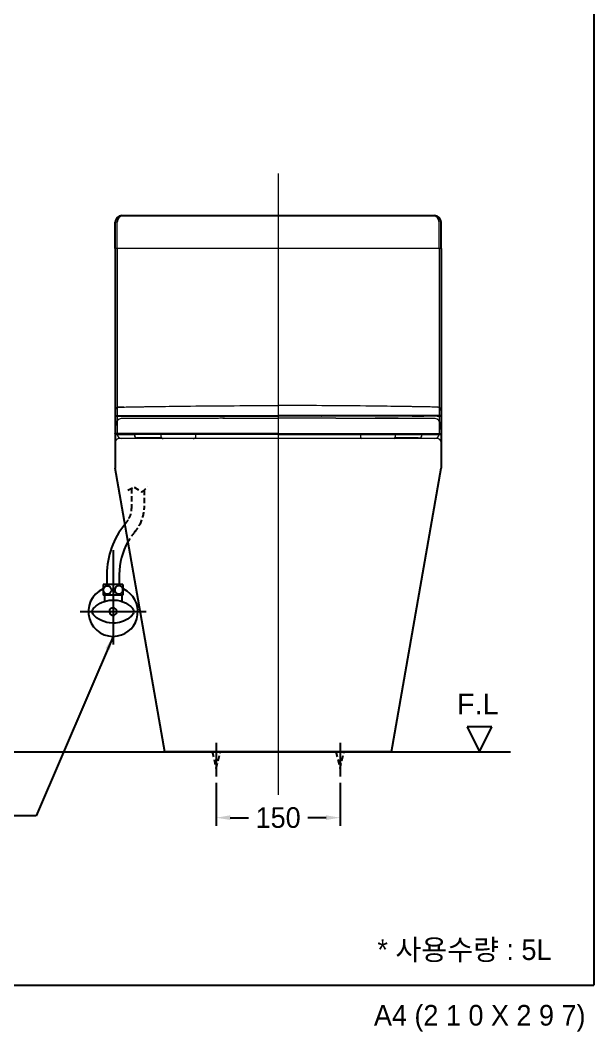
# Model space of a CAD drawing. Header units: millimetres. Extents: x 4840 to 6640, y -3623 to -1026.
# Drawn here: x 5945 to 6640, y -3612 to -2386 of the extents above; entities that cross this region are included whole.
import ezdxf
from ezdxf.enums import TextEntityAlignment as Align
from ezdxf.lldxf.tags import DXFTag

# ---------------------------------------------------------------- set-up
doc = ezdxf.new("R2010")
doc.units = ezdxf.units.MM
doc.linetypes.add('DASHED2', pattern=[9.525, 6.35, -3.175])
for name, color, linetype in [('TEXT', 7, 'Continuous'), ('내부선 및 부속', 4, 'Continuous'), ('도각라인', 255, 'Continuous'), ('외형선', 3, 'Continuous'), ('점선', 6, 'DASHED2'), ('중심선', 1, 'DASHED'), ('치수선', 7, 'Continuous')]:
    doc.layers.add(name, color=color, linetype=linetype)
doc.styles.add('____', font='')
doc.styles.add('타이틀', font='H2GTRM.TTF', dxfattribs={"height": 25})
doc.styles.get('____').set_extended_font_data('굴림')
tags = doc.linetypes.add('DASHDOT', pattern=[70, 31, -13, 13, -13]).pattern_tags.tags
tags[10:11] = [DXFTag(74, 4), DXFTag(75, 0), DXFTag(340, '0'), DXFTag(46, 0.0), DXFTag(50, 0.0), DXFTag(44, 0.0), DXFTag(45, 0.0)]
tags[8:9] = [DXFTag(74, 4), DXFTag(75, 0), DXFTag(340, '0'), DXFTag(46, 0.0), DXFTag(50, 0.0), DXFTag(44, 0.0), DXFTag(45, 0.0)]
tags[6:7] = [DXFTag(74, 4), DXFTag(75, 0), DXFTag(340, '0'), DXFTag(46, 0.0), DXFTag(50, 0.0), DXFTag(44, 0.0), DXFTag(45, 0.0)]
tags[4:5] = [DXFTag(74, 4), DXFTag(75, 0), DXFTag(340, '0'), DXFTag(46, 0.0), DXFTag(50, 0.0), DXFTag(44, 0.0), DXFTag(45, 0.0)]
tags = doc.linetypes.add('DASHED', pattern=[25.72, 12.86, -12.86]).pattern_tags.tags
tags[6:7] = [DXFTag(74, 4), DXFTag(75, 0), DXFTag(340, '0'), DXFTag(46, 0.0), DXFTag(50, 0.0), DXFTag(44, 0.0), DXFTag(45, 0.0)]
tags[4:5] = [DXFTag(74, 4), DXFTag(75, 0), DXFTag(340, '0'), DXFTag(46, 0.0), DXFTag(50, 0.0), DXFTag(44, 0.0), DXFTag(45, 0.0)]
doc.dimstyles.new('MSADIM', dxfattribs={"dimtxt": 33, "dimasz": 17, "dimexe": 10, "dimexo": 7.5, "dimgap": 10, "dimtad": 0, "dimtih": 1, "dimtoh": 1, "dimdec": 0, "dimzin": 1, "dimdsep": 46, "dimtxsty": '____', "dimcen": 11.25, "dimadec": 0, "dimazin": 0, "dimtfac": 1, "dimtdec": 0, "dimtix": 1, "dimtmove": 0, "dimatfit": 3, "dimfxl": 0, "dimtolj": 1, "dimtzin": 1, "dimarcsym": 0})

# ---------------------------------------------------------------- blocks, each defined once
blk = doc.blocks.new('*D14')
at = {"layer": '치수선', "color": 0, "linetype": 'Continuous', "lineweight": -2}
for p, q in [((6182.7, -3310.6), (6182.7, -3362.9)), ((6332.7, -3310.6), (6332.7, -3362.9)), ((6199.7, -3352.9), (6221.8, -3352.9)), ((6315.7, -3352.9), (6293.6, -3352.9))]:
    blk.add_line(p, q, dxfattribs=at)
at = {"layer": '치수선', "color": 0, "linetype": 'Continuous'}
for points in [[(6199.7, -3350), (6199.7, -3355.7), (6182.7, -3352.9)], [(6315.7, -3350), (6315.7, -3355.7), (6332.7, -3352.9)]]:
    blk.add_solid(points, dxfattribs=at)
at = {"layer": '치수선', "color": 0, "linetype": 'Continuous', "insert": (6257.7, -3352.9), "char_height": 25, "attachment_point": 5, "style": '____'}
blk.add_mtext('\\A1;150', dxfattribs=at)

msp = doc.modelspace()

# ---------------------------------------------------------------- linework, layer by layer
at = {"layer": '내부선 및 부속', "lineweight": 18}
for p, q in [((6062.7, -2663.1), (6062.7, -2631.1)), ((6452.7, -2663.1), (6452.7, -2631.1)), ((6455.2, -2663.1), (6060.2, -2663.1)), ((6062.7, -2663.1), (6062.7, -2888.1)), ((6452.7, -2663.1), (6452.7, -2888.1)), ((6060.8, -2866.3), (6063.7, -2866.3)), ((6450.4, -2866.3), (6454.6, -2866.3)), ((6450.2, -2893.1), (6065.2, -2893.1))]:
    msp.add_line(p, q, dxfattribs=at)
at = {"layer": '내부선 및 부속', "lineweight": 18, "extrusion": (0, 1, 0)}
for p, q in [((6083.8, -2888.3), (6083.8, -2890.3)), ((6083.8, -2890.3), (6083.9, -2890.3)), ((6085.8, -2892.3), (6085.9, -2892.3)), ((6090.6, -2892.3), (6085.9, -2892.3)), ((6116.1, -2892.3), (6090.6, -2892.3)), ((6115.7, -2888.3), (6115.7, -2889.1)), ((6115.7, -2889.1), (6115.7, -2891.1)), ((6117.7, -2893.1), (6118.3, -2893.1)), ((6120, -2893.1), (6118.3, -2893.1)), ((6127, -2893.1), (6120, -2893.1)), ((6152.4, -2893.1), (6127, -2893.1)), ((6154.6, -2893.1), (6152.4, -2893.1)), ((6154.6, -2893.1), (6156.1, -2893.1)), ((6158.1, -2889.1), (6158.2, -2888.3)), ((6158.1, -2891.1), (6158.1, -2889.1)), ((6357.3, -2888.3), (6357.3, -2889.1)), ((6357.3, -2889.1), (6357.3, -2891.1)), ((6363.1, -2893.1), (6359.3, -2893.1)), ((6388.5, -2893.1), (6363.1, -2893.1)), ((6391.2, -2893.1), (6388.5, -2893.1)), ((6397.7, -2893.1), (6391.2, -2893.1)), ((6424.9, -2892.3), (6399.3, -2892.3)), ((6399.7, -2889.1), (6399.7, -2888.3)), ((6399.7, -2891.1), (6399.7, -2889.1)), ((6427.3, -2892.3), (6424.9, -2892.3)), ((6427.3, -2892.3), (6429.6, -2892.3)), ((6431.6, -2890.3), (6431.6, -2888.3))]:
    msp.add_line(p, q, dxfattribs=at)
at = {"layer": '내부선 및 부속', "linetype": 'Continuous'}
for p, q in [((6050.2, -3058), (6050.2, -3070.3)), ((6065.2, -3058), (6065.2, -3070.3)), ((6045.7, -3070.3), (6045.7, -3083.3)), ((6052.6, -3070.3), (6045.7, -3070.3)), ((6069.7, -3070.3), (6052.6, -3070.3)), ((6069.7, -3070.3), (6069.7, -3083.3)), ((6054.8, -3083.3), (6045.7, -3083.3)), ((6047.2, -3083.3), (6047.2, -3090.8)), ((6069.7, -3083.3), (6054.8, -3083.3)), ((6068.2, -3083.3), (6068.2, -3090.8))]:
    msp.add_line(p, q, dxfattribs=at)
at = {"layer": '내부선 및 부속', "linetype": 'Continuous', "flags": 128}
for points in [[(6035, -3097.9, -0.17318), (6055.8, -3089.1, -0.17318)], [(6055.8, -3089.1, -0.051077), (6062.7, -3089.4)], [(6062.7, -3089.4, -0.104556), (6075.7, -3094.3)], [(6035, -3108.2, -0.44), (6035, -3097.9)], [(6075.7, -3094.3, -0.044231), (6080.4, -3097.9)], [(6080.4, -3097.9, -0.44), (6080.4, -3108.2)], [(6060.5, -3117, -0.209453), (6035, -3108.2)], [(6079.3, -3109.2, -0.154462), (6060.5, -3117)], [(6080.4, -3108.2, -0.011173), (6079.3, -3109.2, -0.011173)]]:
    msp.add_lwpolyline(points, format="xyb", dxfattribs=at)
at = {"layer": '내부선 및 부속', "linetype": 'Continuous'}
msp.add_circle((6050.8, -3076.9), 5, dxfattribs=at)
at = {"layer": '내부선 및 부속', "lineweight": 18}
for centre, radius, start, end in [((6070.7, -2631.1), 8, 90, 180), ((6444.7, -2631.1), 8, 0, 90), ((6060.8, -2865.3), 1, 172.2128, 269.9722), ((6060.8, -2865.3), 1, 270, 270.0007), ((6454.6, -2865.3), 1, 270, 5.8552), ((6065.2, -2898.1), 5, 90, 180), ((6067.7, -2888.1), 5, 180, 270), ((6085.8, -2890.3), 2, 180, 270), ((6117.7, -2891.1), 2, 180, 270), ((6156.1, -2891.1), 2, 270, 0), ((6359.3, -2891.1), 2, 180, 270), ((6397.7, -2891.1), 2, 270, 0), ((6429.6, -2890.3), 2, 270, 0), ((6447.7, -2888.1), 5, 270, 0), ((6450.2, -2898.1), 5, 0, 90)]:
    msp.add_arc(centre, radius, start, end, dxfattribs=at)
at = {"layer": '내부선 및 부속', "linetype": 'Continuous'}
for centre, radius, start, end in [((6145.2, -3058), 95, 140.2944, 180), ((6145.2, -3058), 80, 150.2167, 180), ((6057.7, -3103.1), 30, 113.5781, 280.4204), ((6064.7, -3076.7), 5, 154.0306, 224.6452), ((6064.7, -3076.7), 5, 224.6452, 154.0306), ((6057.7, -3103.1), 30, 280.4204, 64.6635), ((6057.7, -3103.1), 30, 66.4216, 66.4217), ((6057.7, -3103.1), 30, 64.6635, 66.4217), ((6057.7, -3103.1), 4.5, 93.4359, 285.7539), ((6057.7, -3103.1), 4.5, 285.7539, 90)]:
    msp.add_arc(centre, radius, start, end, dxfattribs=at)
at = {"layer": '내부선 및 부속', "lineweight": 18}
for centre, major_axis, ratio, start_param, end_param in [((6064, -2858.7), (-0.02, -3.5), 0.999538, 3.165475, 4.63095), ((6451.4, -2858.7), (0.02, -3.5), 0.999538, 1.652235, 3.11771), ((6068.9, -2876.8), (-0.09, 8), 0.999503, 0.16819, 1.472275), ((6446.5, -2876.8), (0.09, 8), 0.999503, 4.81091, 6.114996), ((6061, -2887.3), (0, -1), 0.999524, 4.625122, 6.283185), ((6452.2, -2886.8), (0, 1.5), 0.999526, 2.823752, 3.141593), ((6454.5, -2887.3), (0, -1), 0.999524, 0, 1.658063)]:
    msp.add_ellipse(centre, major_axis=major_axis, ratio=ratio, start_param=start_param, end_param=end_param, dxfattribs=at)
for points, degree in [([(6064, -2855.2), (6063.9, -2855.2), (6064.3, -2855.2), (6066.4, -2855.2), (6069.7, -2855.1), (6073.5, -2855), (6077.6, -2854.9), (6081.7, -2854.9), (6085.7, -2854.8), (6089.6, -2854.7), (6093.8, -2854.7), (6097.1, -2854.6), (6098.8, -2854.6)], 3), ([(6070.6, -2855.1), (6067.1, -2855.2), (6064.3, -2855.2)], 2), ([(6098.8, -2854.6), (6104.8, -2854.5), (6116.7, -2854.3), (6134.3, -2854.1), (6145.8, -2853.9), (6151.5, -2853.9)], 3), ([(6151.5, -2853.9), (6186.9, -2853.5), (6222.3, -2853.3), (6257.7, -2853.3)], 3), ([(6151.5, -2853.9), (6151.5, -2853.9), (6151.5, -2853.9), (6151.5, -2853.9)], 3), ([(6363.9, -2853.9), (6328.5, -2853.5), (6293.1, -2853.3), (6257.7, -2853.3)], 3), ([(6416.6, -2854.6), (6410.6, -2854.5), (6398.7, -2854.3), (6381.1, -2854.1), (6369.6, -2853.9), (6363.9, -2853.9)], 3), ([(6363.9, -2853.9), (6363.9, -2853.9), (6363.9, -2853.9), (6363.9, -2853.9)], 3), ([(6451.5, -2855.2), (6451.6, -2855.2), (6451.2, -2855.2), (6449, -2855.2), (6445.8, -2855.1), (6441.9, -2855), (6437.8, -2854.9), (6433.7, -2854.9), (6429.7, -2854.8), (6425.9, -2854.7), (6421.7, -2854.7), (6418.4, -2854.6), (6416.6, -2854.6)], 3), ([(6451.1, -2855.2), (6448.3, -2855.2), (6444.8, -2855.1)], 2), ([(6060.5, -2858.4), (6060.4, -2859.5), (6060.2, -2861.8), (6059.9, -2864.1), (6059.8, -2865.2)], 3), ([(6173.9, -2868.9), (6172.7, -2868.9), (6171.5, -2868.9), (6170.4, -2868.9)], 3), ([(6251.4, -2866.2), (6257.7, -2866.2)], 1), ([(6420.7, -2865.4), (6420.7, -2865.2)], 1), ([(6454.9, -2858.4), (6455, -2859.5), (6455.3, -2861.8), (6455.5, -2864.1), (6455.6, -2865.2)], 3), ([(6061, -2876), (6060, -2887.2)], 1), ([(6060, -2887.2), (6060.1, -2885.4), (6060.4, -2881.8), (6060.8, -2878), (6061, -2876.1)], 3), ([(6061, -2876.1), (6061, -2876.1), (6061, -2876.1), (6061, -2876.1)], 3), ([(6455.5, -2887.2), (6454.5, -2876)], 1), ([(6454.5, -2876.1), (6454.5, -2876.1), (6454.5, -2876.1), (6454.5, -2876.1)], 3), ([(6455.5, -2887.2), (6455.3, -2885.4), (6455, -2881.8), (6454.6, -2878), (6454.5, -2876.1)], 3), ([(6060.5, -2888.2), (6060.5, -2888.2), (6060.5, -2888.2)], 2), ([(6148.3, -2893.1), (6148.3, -2893.1), (6148.3, -2893.1), (6148.3, -2893.1)], 3), ([(6257.7, -2888.3), (6263.5, -2888.3), (6275, -2888.3), (6292.8, -2888.3), (6310.5, -2888.3), (6326.7, -2888.3), (6340.4, -2888.3), (6351.8, -2888.3), (6361.3, -2888.3), (6369.6, -2888.3), (6377.5, -2888.3), (6385.7, -2888.3), (6394.4, -2888.3), (6402.9, -2888.3), (6410.2, -2888.3), (6416.1, -2888.3), (6420.9, -2888.3), (6424.8, -2888.3), (6427.9, -2888.3), (6430.3, -2888.3), (6432.3, -2888.3), (6433.9, -2888.3), (6435.3, -2888.3), (6436.6, -2888.3), (6437.8, -2888.3), (6439, -2888.3), (6440.1, -2888.3), (6441.2, -2888.3), (6442.3, -2888.3), (6443.5, -2888.3), (6444.7, -2888.3), (6445.9, -2888.3), (6447.3, -2888.3), (6448.6, -2888.3), (6449.9, -2888.3), (6451.3, -2888.3), (6452.5, -2888.3), (6453.6, -2888.3), (6454.2, -2888.3), (6454.5, -2888.3)], 3), ([(6367.2, -2893.1), (6367.2, -2893.1), (6367.2, -2893.1), (6367.2, -2893.1)], 3), ([(6449.4, -2888.2), (6451.1, -2888.3), (6451.8, -2888.3)], 2), ([(6454.9, -2888.2), (6454.9, -2888.2), (6454.9, -2888.2)], 2)]:
    msp.add_open_spline(points, degree=degree, dxfattribs=at)
for points, degree, knots in [([(6451.2, -2855.2), (6451.2, -2855.2), (6451.2, -2855.2), (6451.3, -2855.2), (6451.3, -2855.2), (6451.4, -2855.2), (6451.4, -2855.2), (6451.4, -2855.2), (6451.5, -2855.2), (6451.5, -2855.2)], 3, [0, 0, 0, 0, 0.054447, 0.21043, 0.367056, 0.524325, 0.682238, 0.840796, 1, 1, 1, 1]), ([(6059.8, -2865.2), (6060.4, -2865.2), (6062.5, -2865.2), (6067.2, -2865.2), (6072.2, -2865.2), (6076.6, -2865.2), (6080.9, -2865.2), (6085.9, -2865.2), (6092.6, -2865.2), (6106.4, -2865.2), (6127.6, -2865.2), (6162.8, -2865.2), (6194.5, -2865.2), (6228.9, -2865.2), (6248.2, -2865.2), (6257.7, -2865.2)], 3, [0, 0, 0, 0, 0.126507, 0.249383, 0.325018, 0.394834, 0.445255, 0.491797, 0.538628, 0.581857, 0.717033, 0.7871, 0.890283, 0.947336, 1, 1, 1, 1]), ([(6063.7, -2866.3), (6064.2, -2866.3), (6065.2, -2866.3), (6066.9, -2866.3), (6068.7, -2866.3), (6070.5, -2866.3), (6072.2, -2866.3), (6073.8, -2866.3), (6075.4, -2866.3), (6076.8, -2866.3), (6078.3, -2866.3), (6079.6, -2866.3), (6080.9, -2866.3), (6082.2, -2866.3), (6083.4, -2866.3), (6084.8, -2866.3), (6086.3, -2866.3), (6087.9, -2866.3), (6089.7, -2866.3), (6091.6, -2866.3), (6093.7, -2866.3), (6096, -2866.3), (6098.6, -2866.3), (6101.7, -2866.3), (6105.5, -2866.3), (6110.2, -2866.3), (6115.9, -2866.3), (6122.4, -2866.3), (6129.2, -2866.3), (6136.4, -2866.3), (6144.7, -2866.3), (6154.6, -2866.3), (6166.3, -2866.3), (6178.7, -2866.3), (6191.1, -2866.3), (6202.8, -2866.3), (6213.8, -2866.3), (6224, -2866.3), (6233.5, -2866.3), (6242.2, -2866.3), (6250.1, -2866.3), (6255.2, -2866.3), (6257.7, -2866.3)], 3, [0, 0, 0, 0, 0.021494, 0.046584, 0.071674, 0.096764, 0.121854, 0.146944, 0.172034, 0.197123, 0.222213, 0.247303, 0.272393, 0.297483, 0.322573, 0.347663, 0.372753, 0.397843, 0.422932, 0.448022, 0.473112, 0.498202, 0.523292, 0.548382, 0.573472, 0.598562, 0.623652, 0.648742, 0.673831, 0.698921, 0.724011, 0.749101, 0.774191, 0.799281, 0.824371, 0.849461, 0.874551, 0.89964, 0.92473, 0.94982, 0.97491, 1, 1, 1, 1]), ([(6192.6, -2868.7), (6190.7, -2868.7), (6186.8, -2868.8), (6180.9, -2868.8), (6174.8, -2868.9), (6168.5, -2868.9), (6162.2, -2869), (6155.2, -2869), (6147.7, -2869), (6140, -2869), (6132.9, -2869), (6125.2, -2869), (6117.2, -2869), (6109.2, -2869), (6102.3, -2869), (6096.5, -2869), (6091.8, -2869), (6088.2, -2869), (6085.3, -2869), (6083.2, -2869), (6081.8, -2869), (6080.9, -2868.9), (6080.1, -2868.9), (6079.3, -2868.9), (6078.5, -2868.9), (6077.8, -2868.9), (6076.9, -2868.9), (6076, -2868.9), (6075, -2868.9), (6074, -2868.9), (6072.9, -2868.9), (6071.8, -2868.9), (6070.8, -2868.9), (6069.8, -2868.9), (6068.9, -2868.9), (6068.1, -2868.9), (6067.7, -2868.9), (6067.5, -2868.9)], 3, [0, 0, 0, 0, 0.014776, 0.031205, 0.049289, 0.069024, 0.090011, 0.110779, 0.141255, 0.17092, 0.199765, 0.227787, 0.271717, 0.315237, 0.35835, 0.401109, 0.44381, 0.488478, 0.533143, 0.576346, 0.592728, 0.608776, 0.62449, 0.639869, 0.654915, 0.670479, 0.688568, 0.709266, 0.732572, 0.758486, 0.787007, 0.818136, 0.849874, 0.883929, 0.920302, 0.958991, 1, 1, 1, 1]), ([(6190.6, -2868.7), (6191.2, -2868.7), (6193, -2868.7), (6195.9, -2868.7), (6199.5, -2868.7), (6203.9, -2868.7), (6208.9, -2868.7), (6214.6, -2868.7), (6220.1, -2868.7), (6225.2, -2868.7), (6230, -2868.6), (6234.6, -2868.6), (6239.1, -2868.6), (6242.8, -2868.6), (6245.7, -2868.6), (6247.7, -2868.6), (6249.4, -2868.6), (6250.6, -2868.6), (6251.4, -2868.6), (6251.7, -2868.6), (6252, -2868.6), (6252.3, -2868.6), (6252.6, -2868.6), (6253, -2868.6), (6253.3, -2868.6), (6253.6, -2868.6), (6253.9, -2868.6), (6254.2, -2868.6), (6254.6, -2868.6), (6254.9, -2868.6), (6255.2, -2868.6), (6255.5, -2868.6), (6255.8, -2868.6), (6256.1, -2868.6), (6256.5, -2868.6), (6256.8, -2868.6), (6257.1, -2868.6), (6257.4, -2868.6), (6257.6, -2868.6), (6257.7, -2868.6)], 3, [0, 0, 0, 0, 0.031877, 0.08839, 0.14715, 0.208137, 0.298281, 0.384634, 0.467128, 0.545717, 0.61198, 0.676846, 0.740306, 0.80235, 0.833514, 0.861364, 0.885918, 0.907189, 0.911666, 0.916137, 0.920602, 0.925062, 0.929516, 0.933964, 0.938406, 0.942843, 0.947274, 0.9517, 0.95612, 0.960534, 0.964942, 0.969345, 0.973741, 0.978132, 0.982517, 0.986897, 0.99127, 0.995638, 1, 1, 1, 1]), ([(6310.7, -2865.2), (6308.7, -2865.2), (6306.6, -2865.2), (6302.4, -2865.2), (6300.3, -2865.2), (6296, -2865.2), (6293.8, -2865.2), (6289.4, -2865.2), (6287.2, -2865.2), (6282.8, -2865.2), (6280.5, -2865.2), (6276, -2865.2), (6273.7, -2865.2), (6270.3, -2865.2), (6269.2, -2865.2), (6266.9, -2865.2), (6264.6, -2865.2), (6262.3, -2865.2), (6260, -2865.2), (6258.9, -2865.2), (6257.7, -2865.2)], 3, [0, 0, 0, 0, 0.125, 0.125, 0.25, 0.25, 0.375, 0.375, 0.5, 0.5, 0.625, 0.625, 0.75, 0.75, 0.8125, 0.8125, 0.875, 0.9375, 0.9375, 1, 1, 1, 1]), ([(6310.2, -2866.3), (6306.4, -2866.3), (6302.3, -2866.3), (6298.5, -2866.3), (6294.8, -2866.3), (6287.9, -2866.3), (6281, -2866.3), (6269.4, -2866.3), (6257.7, -2866.3)], 2, [0, 0, 0, 0.125, 0.125, 0.25, 0.25, 0.5, 0.5, 1, 1, 1]), ([(6443.8, -2868.8), (6443.6, -2868.8), (6443.5, -2868.8), (6442.6, -2868.8), (6441.8, -2868.8), (6440.5, -2868.8), (6440, -2868.8), (6439.3, -2868.8), (6439, -2868.8), (6438.5, -2868.8), (6438.2, -2868.8), (6437.4, -2868.8), (6436.9, -2868.8), (6435.7, -2868.8), (6435.2, -2868.8), (6433.9, -2868.8), (6433.3, -2868.8), (6432.3, -2868.8), (6431.9, -2868.8), (6431.2, -2868.9), (6430.9, -2868.9), (6430.4, -2868.9), (6430.2, -2868.9), (6429.8, -2868.9), (6429.6, -2868.9), (6429.3, -2868.9), (6429.1, -2868.9), (6428.7, -2868.9), (6428.5, -2868.9), (6427.9, -2868.9), (6427.5, -2868.9), (6426.7, -2868.9), (6426.2, -2868.9), (6425.3, -2868.9), (6424.9, -2868.9), (6423.9, -2868.9), (6423.4, -2868.9), (6422.3, -2868.9), (6421.7, -2868.9), (6420.8, -2868.9), (6420.5, -2868.9), (6419.9, -2868.9), (6419.5, -2868.9), (6418.5, -2868.9), (6417.8, -2868.9), (6416.3, -2868.9), (6415.5, -2868.9), (6413.1, -2868.9), (6411.4, -2868.9), (6408.6, -2869), (6407.6, -2869), (6405.6, -2869), (6404.6, -2869), (6402.5, -2869), (6401.4, -2869), (6399.1, -2869), (6398, -2869), (6394.5, -2868.9), (6392, -2868.9), (6388.1, -2868.9), (6386.7, -2868.9), (6384, -2868.9), (6382.6, -2868.9), (6379.8, -2868.9), (6378.3, -2868.9), (6375.4, -2868.9), (6372.3, -2868.9), (6367.6, -2868.9), (6362.7, -2868.9), (6359.3, -2868.9), (6355.9, -2868.8), (6354.1, -2868.8), (6350.6, -2868.8), (6348.7, -2868.8), (6346, -2868.8), (6345, -2868.8), (6343.1, -2868.8), (6340.3, -2868.8), (6336.4, -2868.8), (6333.3, -2868.8), (6331.3, -2868.8), (6328.2, -2868.8), (6325.1, -2868.7), (6321.9, -2868.7), (6320.8, -2868.7), (6318.6, -2868.7), (6315.3, -2868.7), (6311.9, -2868.7), (6307.4, -2868.7), (6305, -2868.7), (6301.5, -2868.7), (6300.3, -2868.7), (6297.9, -2868.7), (6295.5, -2868.7), (6293.1, -2868.7), (6290.7, -2868.7), (6289.4, -2868.7), (6285.7, -2868.6), (6283.2, -2868.6), (6278.2, -2868.6), (6275.7, -2868.6), (6271.9, -2868.6), (6270.6, -2868.6), (6268, -2868.6), (6266.7, -2868.6), (6264.2, -2868.6), (6262.9, -2868.6), (6260.3, -2868.6), (6259, -2868.6), (6257.7, -2868.6)], 3, [0, 0, 0, 0, 0.015454, 0.015454, 0.085779, 0.085779, 0.120941, 0.120941, 0.138522, 0.138522, 0.156103, 0.156103, 0.191266, 0.191266, 0.226428, 0.226428, 0.26159, 0.26159, 0.279172, 0.279172, 0.296753, 0.296753, 0.305543, 0.305543, 0.314334, 0.314334, 0.323125, 0.323125, 0.331915, 0.331915, 0.349496, 0.349496, 0.367077, 0.367077, 0.384659, 0.384659, 0.40224, 0.40224, 0.419821, 0.419821, 0.428612, 0.428612, 0.437402, 0.437402, 0.454983, 0.454983, 0.472565, 0.472565, 0.507727, 0.507727, 0.525308, 0.525308, 0.542889, 0.542889, 0.56047, 0.56047, 0.578052, 0.578052, 0.613214, 0.613214, 0.630795, 0.630795, 0.648376, 0.648376, 0.665958, 0.665958, 0.683539, 0.70112, 0.718701, 0.736282, 0.736282, 0.753863, 0.753863, 0.771445, 0.771445, 0.780235, 0.780235, 0.789026, 0.806607, 0.815398, 0.815398, 0.824188, 0.841769, 0.841769, 0.85056, 0.85056, 0.859351, 0.876932, 0.876932, 0.894513, 0.894513, 0.903304, 0.903304, 0.912094, 0.920885, 0.920885, 0.929675, 0.929675, 0.947256, 0.947256, 0.964838, 0.964838, 0.973628, 0.973628, 0.982419, 0.982419, 0.991209, 0.991209, 1, 1, 1, 1]), ([(6310.2, -2866.3), (6310.2, -2866.3), (6310.2, -2866.3), (6310.3, -2866.3), (6310.3, -2866.2), (6310.4, -2866.2), (6310.4, -2866.2), (6310.5, -2866.1), (6310.5, -2866.1), (6310.5, -2866), (6310.6, -2865.9), (6310.6, -2865.8), (6310.6, -2865.8), (6310.6, -2865.7), (6310.7, -2865.6), (6310.7, -2865.5), (6310.7, -2865.5), (6310.7, -2865.4)], 3, [0, 0, 0, 0, 0.125, 0.125, 0.25, 0.25, 0.375, 0.375, 0.5, 0.5, 0.625, 0.625, 0.75, 0.75, 0.875, 0.875, 1, 1, 1, 1]), ([(6419.8, -2866.3), (6402.6, -2866.3), (6379.3, -2866.3), (6370.4, -2866.3), (6355.7, -2866.3), (6346.2, -2866.3), (6335.7, -2866.3), (6324.5, -2866.3), (6310.2, -2866.3)], 2, [0, 0, 0, 0.5, 0.5, 0.75, 0.75, 0.875, 0.875, 1, 1, 1]), ([(6310.7, -2865.2), (6317.6, -2865.2), (6341.1, -2865.2), (6364.2, -2865.2), (6379.2, -2865.2), (6395.3, -2865.2), (6408.5, -2865.2), (6416.6, -2865.2), (6420.7, -2865.2)], 3, [0, 0, 0, 0, 0.065448, 0.254839, 0.443982, 0.580845, 0.764115, 1, 1, 1, 1]), ([(6310.7, -2865.2), (6310.7, -2865.2), (6310.7, -2865.2), (6310.7, -2865.2), (6310.8, -2865.2), (6310.8, -2865.2), (6310.8, -2865.2), (6310.8, -2865.2), (6310.8, -2865.2), (6310.8, -2865.2), (6310.9, -2865.3), (6310.9, -2865.3), (6310.9, -2865.3), (6310.9, -2865.3), (6310.9, -2865.3), (6310.9, -2865.3), (6310.9, -2865.3), (6310.9, -2865.3), (6310.9, -2865.3), (6310.9, -2865.3), (6310.9, -2865.3), (6310.9, -2865.3), (6310.9, -2865.3), (6310.9, -2865.3), (6310.9, -2865.3), (6310.8, -2865.4), (6310.8, -2865.4), (6310.8, -2865.4), (6310.8, -2865.4), (6310.8, -2865.4), (6310.8, -2865.4), (6310.8, -2865.4), (6310.8, -2865.4), (6310.8, -2865.4), (6310.8, -2865.4), (6310.7, -2865.4), (6310.7, -2865.4), (6310.7, -2865.4), (6310.7, -2865.4), (6310.7, -2865.4)], 3, [0, 0, 0, 0, 0.024677, 0.057406, 0.098185, 0.147013, 0.203884, 0.268795, 0.295694, 0.320135, 0.342169, 0.361864, 0.379316, 0.394663, 0.418096, 0.440565, 0.464168, 0.490734, 0.513485, 0.535592, 0.557893, 0.581204, 0.606244, 0.614645, 0.625583, 0.639093, 0.655195, 0.6739, 0.695214, 0.719144, 0.745693, 0.768592, 0.797991, 0.833898, 0.876317, 0.916075, 0.949937, 0.977908, 1, 1, 1, 1]), ([(6420.7, -2865.4), (6419.5, -2865.4), (6418.3, -2865.4), (6415.8, -2865.4), (6414.4, -2865.4), (6412.4, -2865.4), (6411.7, -2865.4), (6410.3, -2865.4), (6409.5, -2865.4), (6408.1, -2865.4), (6407.3, -2865.4), (6405.8, -2865.4), (6405, -2865.4), (6403.4, -2865.4), (6402.6, -2865.4), (6400.9, -2865.4), (6400.1, -2865.4), (6398.4, -2865.4), (6397.5, -2865.4), (6396.1, -2865.4), (6395.7, -2865.4), (6394.7, -2865.4), (6394.3, -2865.4), (6392.9, -2865.4), (6391.9, -2865.4), (6390.4, -2865.4), (6389.9, -2865.4), (6388.9, -2865.4), (6388.4, -2865.4), (6387.3, -2865.4), (6386.8, -2865.4), (6385.8, -2865.4), (6385.2, -2865.4), (6384.2, -2865.4), (6383.6, -2865.4), (6382.5, -2865.4), (6382, -2865.4), (6380.8, -2865.4), (6380.3, -2865.4), (6379.1, -2865.4), (6378.5, -2865.4), (6377.3, -2865.4), (6376.7, -2865.4), (6375.5, -2865.4), (6374.9, -2865.4), (6373.7, -2865.4), (6373, -2865.4), (6371.8, -2865.4), (6371.1, -2865.4), (6369.8, -2865.4), (6369.1, -2865.4), (6367.8, -2865.4), (6367.2, -2865.4), (6365.8, -2865.4), (6365.1, -2865.4), (6363.8, -2865.4), (6363.1, -2865.4), (6361.7, -2865.4), (6361, -2865.4), (6359.6, -2865.4), (6359, -2865.4), (6357.6, -2865.4), (6356.9, -2865.4), (6355.4, -2865.4), (6354.7, -2865.4), (6352.6, -2865.4), (6351.1, -2865.4), (6348.1, -2865.4), (6346.6, -2865.4), (6343.6, -2865.4), (6342, -2865.4), (6338.9, -2865.4), (6337.3, -2865.4), (6334.1, -2865.4), (6332.5, -2865.4), (6329.3, -2865.4), (6327.6, -2865.4), (6324.3, -2865.4), (6322.6, -2865.4), (6317.6, -2865.4), (6314.2, -2865.4), (6310.7, -2865.4)], 3, [0, 0, 0, 0, 0.0625, 0.0625, 0.125, 0.125, 0.15625, 0.15625, 0.1875, 0.1875, 0.21875, 0.21875, 0.25, 0.25, 0.28125, 0.28125, 0.3125, 0.3125, 0.34375, 0.34375, 0.359375, 0.359375, 0.375, 0.375, 0.40625, 0.40625, 0.421875, 0.421875, 0.4375, 0.4375, 0.453125, 0.453125, 0.46875, 0.46875, 0.484375, 0.484375, 0.5, 0.5, 0.515625, 0.515625, 0.53125, 0.53125, 0.546875, 0.546875, 0.5625, 0.5625, 0.578125, 0.578125, 0.59375, 0.59375, 0.609375, 0.609375, 0.625, 0.625, 0.640625, 0.640625, 0.65625, 0.65625, 0.671875, 0.671875, 0.6875, 0.6875, 0.703125, 0.703125, 0.71875, 0.71875, 0.75, 0.75, 0.78125, 0.78125, 0.8125, 0.8125, 0.84375, 0.84375, 0.875, 0.875, 0.90625, 0.90625, 0.9375, 0.9375, 1, 1, 1, 1]), ([(6447.9, -2868.9), (6447.7, -2868.9), (6447.3, -2868.9), (6446.5, -2868.9), (6445.6, -2868.9), (6444.7, -2868.9), (6443.7, -2868.9), (6442.8, -2868.9), (6441.9, -2868.9), (6441.1, -2868.9), (6440.4, -2868.9), (6439.7, -2868.9), (6439, -2868.9), (6438.2, -2868.9), (6436.9, -2868.9), (6435.1, -2868.9), (6432.5, -2869), (6429.6, -2869), (6426.6, -2869), (6423.1, -2869), (6419.2, -2869), (6414.5, -2869), (6409, -2869), (6402.8, -2869), (6396.3, -2869), (6389.7, -2869), (6383.1, -2869), (6375.9, -2869), (6368.9, -2869), (6362.2, -2869), (6355.7, -2868.9), (6348.6, -2868.9), (6340.8, -2868.8), (6332.2, -2868.8), (6326, -2868.8), (6322.8, -2868.7)], 3, [0, 0, 0, 0, 0.041581, 0.080249, 0.116007, 0.148854, 0.17879, 0.205815, 0.229928, 0.249474, 0.266724, 0.283542, 0.300488, 0.317562, 0.334762, 0.381461, 0.428943, 0.476528, 0.524066, 0.560043, 0.596, 0.63197, 0.667953, 0.703972, 0.740758, 0.769071, 0.798003, 0.827555, 0.857768, 0.878879, 0.90105, 0.924269, 0.948518, 0.973771, 1, 1, 1, 1]), ([(6350.3, -2868.8), (6350.3, -2868.8), (6350.3, -2868.8), (6350.3, -2868.8), (6350.3, -2868.8), (6350.3, -2868.8), (6350.3, -2868.9), (6350.3, -2868.9), (6350.3, -2868.9), (6350.3, -2868.9), (6350.3, -2868.9), (6350.3, -2868.9), (6350.3, -2868.9), (6350.3, -2868.9), (6350.3, -2868.9), (6350.3, -2868.9), (6350.3, -2868.9)], 3, [0, 0, 0, 0, 0.037157, 0.11485, 0.192465, 0.270002, 0.34746, 0.424836, 0.502131, 0.579344, 0.656472, 0.733516, 0.810474, 0.887346, 0.96413, 1, 1, 1, 1]), ([(6443.7, -2868.8), (6443.5, -2868.8), (6443, -2868.8), (6442.2, -2868.8), (6441.5, -2868.8), (6440.8, -2868.8), (6440.1, -2868.8), (6439.5, -2868.8), (6438.6, -2868.8), (6437.6, -2868.8), (6436.5, -2868.8), (6435.4, -2868.8), (6434.2, -2868.8), (6432.8, -2868.8), (6431.2, -2868.8), (6429.4, -2868.8), (6427.6, -2868.8), (6425.3, -2868.8), (6422.5, -2868.8), (6419.5, -2868.8), (6416.1, -2868.8), (6412.5, -2868.8), (6408.8, -2868.8), (6404.9, -2868.8), (6401.2, -2868.7), (6397.3, -2868.7), (6393.6, -2868.7), (6389.6, -2868.7), (6385.4, -2868.7), (6380.5, -2868.7), (6375, -2868.8), (6368.9, -2868.8), (6362.4, -2868.8), (6357.1, -2868.8), (6354, -2868.8), (6353.1, -2868.8)], 3, [0, 0, 0, 0, 0.009556, 0.017063, 0.023622, 0.029653, 0.035672, 0.042184, 0.04958, 0.067943, 0.091938, 0.133379, 0.177696, 0.217352, 0.252589, 0.283773, 0.311226, 0.336474, 0.3631, 0.396933, 0.427703, 0.463493, 0.499582, 0.531757, 0.56776, 0.599753, 0.633514, 0.669611, 0.708297, 0.749511, 0.802092, 0.857613, 0.915812, 0.975079, 1, 1, 1, 1]), ([(6420.7, -2865.4), (6420.7, -2865.5), (6420.7, -2865.5), (6420.7, -2865.6), (6420.7, -2865.7), (6420.6, -2865.8), (6420.6, -2865.8), (6420.5, -2865.9), (6420.5, -2866), (6420.4, -2866.1), (6420.3, -2866.1), (6420.2, -2866.2), (6420.2, -2866.2), (6420.1, -2866.2), (6420, -2866.3), (6419.9, -2866.3), (6419.9, -2866.3), (6419.8, -2866.3)], 3, [0, 0, 0, 0, 0.125, 0.125, 0.25, 0.25, 0.375, 0.375, 0.5, 0.5, 0.625, 0.625, 0.75, 0.75, 0.875, 0.875, 1, 1, 1, 1]), ([(6420.1, -2866.2), (6421, -2866.2), (6422.6, -2866.2), (6424.7, -2866.2), (6426.4, -2866.2), (6427.8, -2866.2), (6428.9, -2866.2), (6430.1, -2866.2), (6431.6, -2866.2), (6433.1, -2866.2), (6433.8, -2866.2), (6434.1, -2866.2)], 3, [0, 0, 0, 0, 0.139675, 0.263303, 0.370882, 0.462413, 0.537896, 0.601404, 0.752535, 0.908086, 1, 1, 1, 1]), ([(6420.2, -2866.3), (6420.2, -2866.3), (6420.3, -2866.3), (6420.4, -2866.3), (6420.6, -2866.3), (6420.7, -2866.3), (6420.9, -2866.3), (6421.4, -2866.3), (6422.1, -2866.3), (6423.1, -2866.3), (6423.8, -2866.3), (6424.8, -2866.3), (6426.1, -2866.3), (6427.7, -2866.3), (6429.4, -2866.3), (6430.9, -2866.3), (6432.2, -2866.3), (6433, -2866.3), (6433.4, -2866.3), (6433.5, -2866.3)], 3, [0, 0, 0, 0, 0.001829, 0.014081, 0.026629, 0.039475, 0.052617, 0.066056, 0.143735, 0.209903, 0.264548, 0.30767, 0.423727, 0.545159, 0.671977, 0.804178, 0.895829, 0.985354, 1, 1, 1, 1]), ([(6455.6, -2865.2), (6455.3, -2865.2), (6454.6, -2865.2), (6453, -2865.2), (6451.3, -2865.2), (6449.5, -2865.2), (6447.7, -2865.2), (6445.9, -2865.2), (6444.2, -2865.2), (6442.5, -2865.2), (6440.9, -2865.2), (6439.4, -2865.2), (6438, -2865.2), (6436.6, -2865.2), (6435.3, -2865.2), (6434, -2865.2), (6432.7, -2865.2), (6431.3, -2865.2), (6429.7, -2865.2), (6428, -2865.2), (6426.1, -2865.2), (6424.1, -2865.2), (6422.3, -2865.2), (6421.1, -2865.2), (6420.7, -2865.2)], 3, [0, 0, 0, 0, 0.109332, 0.207453, 0.294667, 0.372204, 0.441358, 0.503147, 0.558447, 0.60801, 0.652487, 0.692537, 0.728728, 0.761324, 0.7905, 0.816858, 0.841471, 0.865542, 0.889817, 0.914284, 0.938649, 0.962811, 0.987206, 1, 1, 1, 1]), ([(6450.4, -2866.3), (6448.5, -2866.3), (6445.9, -2866.3), (6442.1, -2866.3), (6437.3, -2866.3), (6436.3, -2866.3), (6435.5, -2866.3), (6434.6, -2866.3), (6433.8, -2866.3)], 2, [0, 0, 0, 0.23657, 0.23657, 0.751553, 0.751553, 0.880299, 0.880299, 1, 1, 1]), ([(6446.5, -2868.8), (6446.4, -2868.8), (6446.3, -2868.8), (6446.2, -2868.8), (6446.2, -2868.8), (6446, -2868.8), (6446, -2868.8), (6445.9, -2868.8), (6445.8, -2868.8), (6445.7, -2868.8), (6445.7, -2868.8), (6445.5, -2868.8), (6445.4, -2868.8), (6445, -2868.8), (6444.7, -2868.8), (6444.2, -2868.8), (6444, -2868.8), (6443.8, -2868.8)], 3, [0, 0, 0, 0, 0.14043, 0.14043, 0.210645, 0.210645, 0.280859, 0.280859, 0.351074, 0.351074, 0.421289, 0.421289, 0.561719, 0.561719, 0.842578, 0.842578, 1, 1, 1, 1]), ([(6455.6, -2865.2), (6455.6, -2865.2), (6454.9, -2858.3)], 1, [-0.000843, -0.000843, 0, 1, 1]), ([(6257.7, -2887.2), (6255.1, -2887.2), (6246.3, -2887.2), (6231.4, -2887.2), (6213.4, -2887.2), (6196.4, -2887.2), (6181.4, -2887.2), (6168.7, -2887.2), (6158, -2887.2), (6148.8, -2887.2), (6140.2, -2887.2), (6131.8, -2887.2), (6123.2, -2887.2), (6114.8, -2887.2), (6107.1, -2887.2), (6100.6, -2887.2), (6095.3, -2887.2), (6091, -2887.2), (6087.6, -2887.2), (6084.9, -2887.2), (6082.8, -2887.2), (6081, -2887.2), (6079.5, -2887.2), (6078.2, -2887.2), (6076.9, -2887.2), (6075.7, -2887.2), (6074.5, -2887.2), (6073.4, -2887.2), (6072.2, -2887.2), (6071.1, -2887.2), (6069.9, -2887.2), (6068.6, -2887.2), (6067.2, -2887.2), (6065.9, -2887.2), (6064.5, -2887.2), (6063.2, -2887.2), (6061.9, -2887.2), (6060.8, -2887.2), (6060.2, -2887.2), (6060, -2887.2)], 3, [0, 0, 0, 0, 0.015353, 0.050281, 0.086942, 0.124169, 0.159475, 0.191404, 0.219841, 0.245755, 0.270941, 0.297735, 0.327924, 0.361121, 0.394528, 0.425594, 0.45388, 0.479715, 0.503389, 0.525102, 0.544961, 0.563241, 0.580607, 0.597812, 0.615162, 0.632543, 0.649865, 0.667314, 0.685394, 0.704845, 0.726407, 0.750487, 0.777126, 0.806349, 0.838358, 0.873493, 0.912017, 0.954124, 1, 1, 1, 1]), ([(6060.5, -2888.2), (6060.7, -2888.2), (6060.9, -2888.2), (6061.4, -2888.2), (6061.9, -2888.2), (6062.3, -2888.2), (6062.7, -2888.2), (6063, -2888.2), (6063.3, -2888.2), (6063.8, -2888.2), (6064.7, -2888.2), (6066.3, -2888.2), (6068.5, -2888.2), (6071.1, -2888.2), (6073.5, -2888.2), (6075.7, -2888.2), (6078, -2888.2), (6080.6, -2888.2), (6082.9, -2888.2), (6084.7, -2888.2), (6085.2, -2888.2)], 3, [0, 0, 0, 0, 0.050021, 0.095257, 0.135705, 0.171368, 0.19603, 0.217738, 0.236496, 0.254023, 0.317866, 0.383571, 0.501762, 0.619952, 0.690303, 0.76065, 0.830994, 0.901335, 0.971675, 1, 1, 1, 1]), ([(6068.9, -2888.3), (6062.4, -2888.3), (6061.7, -2888.3), (6061.2, -2888.3), (6061, -2888.3)], 3, [0, 0, 0, 0, 0.435467, 1, 1, 1, 1]), ([(6257.7, -2888.3), (6252, -2888.3), (6240.4, -2888.3), (6222.6, -2888.3), (6204.9, -2888.3), (6188.7, -2888.3), (6175, -2888.3), (6163.6, -2888.3), (6154.2, -2888.3), (6145.9, -2888.3), (6137.9, -2888.3), (6129.7, -2888.3), (6121, -2888.3), (6112.6, -2888.3), (6105.3, -2888.3), (6099.3, -2888.3), (6094.6, -2888.3), (6090.7, -2888.3), (6087.6, -2888.3), (6085.1, -2888.3), (6083.2, -2888.3), (6081.6, -2888.3), (6080.2, -2888.3), (6078.9, -2888.3), (6077.6, -2888.3), (6076.4, -2888.3), (6075.3, -2888.3), (6074.2, -2888.3), (6073.1, -2888.3), (6072, -2888.3), (6070.8, -2888.3), (6069.7, -2888.3), (6069.1, -2888.3), (6068.9, -2888.3)], 3, [0, 0, 0, 0, 0.032835, 0.065669, 0.098504, 0.131339, 0.164173, 0.197008, 0.229843, 0.262677, 0.295512, 0.328347, 0.361181, 0.394016, 0.426851, 0.459685, 0.49252, 0.525355, 0.558189, 0.591024, 0.623858, 0.656693, 0.689528, 0.722362, 0.755197, 0.788032, 0.820866, 0.853701, 0.886536, 0.91937, 0.952205, 0.98504, 1, 1, 1, 1]), ([(6257.7, -2887.2), (6268.9, -2887.2), (6279.7, -2887.2), (6295.2, -2887.2), (6302.7, -2887.2), (6310, -2887.2), (6314.7, -2887.2), (6317.1, -2887.2), (6328.6, -2887.2), (6339.4, -2887.2), (6349.4, -2887.2), (6353.3, -2887.2), (6355.2, -2887.2), (6360.9, -2887.2), (6368.3, -2887.2), (6375.1, -2887.2), (6379.2, -2887.2), (6380, -2887.2), (6381.6, -2887.2), (6384, -2887.2), (6392.4, -2887.2), (6401.9, -2887.2), (6410.1, -2887.2), (6413.3, -2887.2), (6415.4, -2887.2), (6418.5, -2887.2), (6421.2, -2887.2), (6424.6, -2887.2), (6426.5, -2887.2), (6428.2, -2887.2), (6428.9, -2887.2), (6429.2, -2887.2), (6430.2, -2887.2), (6432, -2887.2), (6433.5, -2887.2), (6435.4, -2887.2), (6436.6, -2887.2), (6437.8, -2887.2), (6438.5, -2887.2), (6438.9, -2887.2), (6440.7, -2887.2), (6442.1, -2887.2), (6444.6, -2887.2), (6445.7, -2887.2), (6447.1, -2887.2), (6447.3, -2887.2), (6447.9, -2887.2), (6448.6, -2887.2), (6450.3, -2887.2), (6451.5, -2887.2), (6453.7, -2887.2), (6454.8, -2887.2), (6455.5, -2887.2)], 3, [0, 0, 0, 0, 0.0625, 0.0625, 0.09375, 0.109375, 0.109375, 0.125, 0.125, 0.1875, 0.203125, 0.203125, 0.21875, 0.21875, 0.25, 0.28125, 0.28125, 0.289062, 0.289062, 0.296875, 0.3125, 0.375, 0.40625, 0.421875, 0.421875, 0.4375, 0.46875, 0.46875, 0.5, 0.507812, 0.507812, 0.515625, 0.515625, 0.53125, 0.5625, 0.5625, 0.59375, 0.609375, 0.609375, 0.625, 0.625, 0.6875, 0.6875, 0.75, 0.75, 0.765625, 0.765625, 0.78125, 0.8125, 0.875, 0.875, 1, 1, 1, 1]), ([(6431.8, -2888.2), (6432.6, -2888.2), (6434.5, -2888.2), (6437, -2888.2), (6439.5, -2888.2), (6441.9, -2888.2), (6444, -2888.2), (6445.9, -2888.2), (6447.4, -2888.2), (6448.7, -2888.2), (6449.9, -2888.2), (6450.7, -2888.2), (6451.2, -2888.2), (6451.6, -2888.2), (6452, -2888.2), (6452.5, -2888.2), (6453, -2888.2), (6453.5, -2888.2), (6454, -2888.2), (6454.5, -2888.2), (6454.8, -2888.2), (6454.9, -2888.2)], 3, [0, 0, 0, 0, 0.047568, 0.126871, 0.206175, 0.285485, 0.364798, 0.444113, 0.505186, 0.566193, 0.624359, 0.678219, 0.697731, 0.721351, 0.749157, 0.78115, 0.817331, 0.85694, 0.900588, 0.948275, 1, 1, 1, 1])]:
    msp.add_open_spline(points, degree=degree, knots=knots, dxfattribs=at)
at = {"layer": '도각라인', "color": 7}
for p in [(6640.1, -1025.9), (4840.1, -3555.9)]:
    msp.add_line(p, (6640.1, -3555.9), dxfattribs=at)
at = {"layer": '외형선'}
for p, q in [((6068.2, -2623.1), (6447.2, -2623.1)), ((6060.2, -2663.1), (6060.2, -2631.1)), ((6455.2, -2663.1), (6455.2, -2631.1)), ((6060.2, -2663.1), (6060.2, -2929.1)), ((6455.2, -2663.1), (6455.2, -2929.1)), ((6120.2, -3273.1), (6060.2, -2929.1)), ((6395.2, -3273.1), (6455.2, -2929.1)), ((5089.9, -3273.1), (6539.4, -3273.1)), ((6395.2, -3273.1), (6120.2, -3273.1))]:
    msp.add_line(p, q, dxfattribs=at)
at = {"layer": '외형선', "linetype": 'Continuous'}
for p, q in [((6516.6, -3242.9), (6486.6, -3242.9)), ((6486.6, -3242.9), (6501.6, -3272.9)), ((6501.6, -3272.9), (6516.6, -3242.9))]:
    msp.add_line(p, q, dxfattribs=at)
at = {"layer": '외형선'}
for centre, start, end in [((6068.2, -2631.1), 90, 180), ((6447.2, -2631.1), 0, 90)]:
    msp.add_arc(centre, 8, start, end, dxfattribs=at)
at = {"layer": '점선'}
for p, q in [((6075.4, -2955.8), (6083.1, -2952.2)), ((6080.2, -2953.6), (6080.2, -2978.1)), ((6083.1, -2952.2), (6092.4, -2958.1)), ((6092.4, -2958.1), (6099.9, -2951.8)), ((6095.2, -2955.7), (6095.2, -2978.1)), ((6177.7, -3273.1), (6182.7, -3293.1)), ((6182.7, -3293.1), (6187.7, -3273.1)), ((6327.7, -3273.1), (6332.7, -3293.1)), ((6332.7, -3293.1), (6337.7, -3273.1))]:
    msp.add_line(p, q, dxfattribs=at)
for centre, radius, start, end in [((6055.2, -2978.1), 25, 330.6117, 0), ((6055.2, -2978.1), 40, 330.6117, 0), ((6037.3, -2968), 45.5, 320.1484, 330.6117), ((6037.3, -2968), 60.5, 320.1484, 330.6117), ((6145.2, -3058), 80, 140.1484, 150.2167)]:
    msp.add_arc(centre, radius, start, end, dxfattribs=at)
at = {"layer": '중심선', "linetype": 'DASHDOT', "lineweight": 18}
msp.add_line((6257.7, -2571.9), (6257.7, -3325.2), dxfattribs=at)
at = {"layer": '중심선', "linetype": 'DASHDOT'}
for p, q in [((6057.7, -3028.7), (6057.7, -3143.1)), ((6017.7, -3103.1), (6097.7, -3103.1)), ((6182.7, -3262), (6182.7, -3303.1)), ((6332.7, -3262), (6332.7, -3303.1))]:
    msp.add_line(p, q, dxfattribs=at)
at = {"layer": '치수선', "linetype": 'Continuous'}
msp.add_line((5947.5, -3350.7), (5836.8, -3350.7), dxfattribs=at)

# ---------------------------------------------------------------- texts
at = {"layer": 'TEXT', "style": '타이틀'}
msp.add_text('* 사용수량 : 5L', height=25, dxfattribs=at).set_placement((6483.4, -3512.9), align=Align.MIDDLE_CENTER)
msp.add_text('A4 (2 1 0 X 2 9 7)', height=25, dxfattribs=at).set_placement((6630.1, -3592.4), align=Align.MIDDLE_RIGHT)
at = {"layer": 'TEXT', "insert": (6474.4, -3202.5), "char_height": 25, "width": 248.993, "attachment_point": 1, "line_spacing_factor": 0.963855, "style": '타이틀'}
msp.add_mtext('\\fArial;F.L', dxfattribs=at)

# ---------------------------------------------------------------- dimensions: what is measured, and where the dimension line sits
at = {"layer": '치수선', "linetype": 'Continuous'}
dim = msp.add_linear_dim(base=(6332.7, -3352.9), p1=(6182.7, -3303.1), p2=(6332.7, -3303.1), dimstyle='MSADIM', override={"dimtxt": 25}, dxfattribs=at)
dim.commit()
dim.dimension.update_dxf_attribs({"geometry": '*D14', "text_midpoint": (6257.7, -3352.9)})

# ---------------------------------------------------------------- leaders
msp.add_leader([(6057.7, -3133.1), (5964.5, -3350.7), (5947.5, -3350.7)], dimstyle='MSADIM', override={"dimtxt": 25}, dxfattribs=at)

doc.saveas('drawing.dxf')
